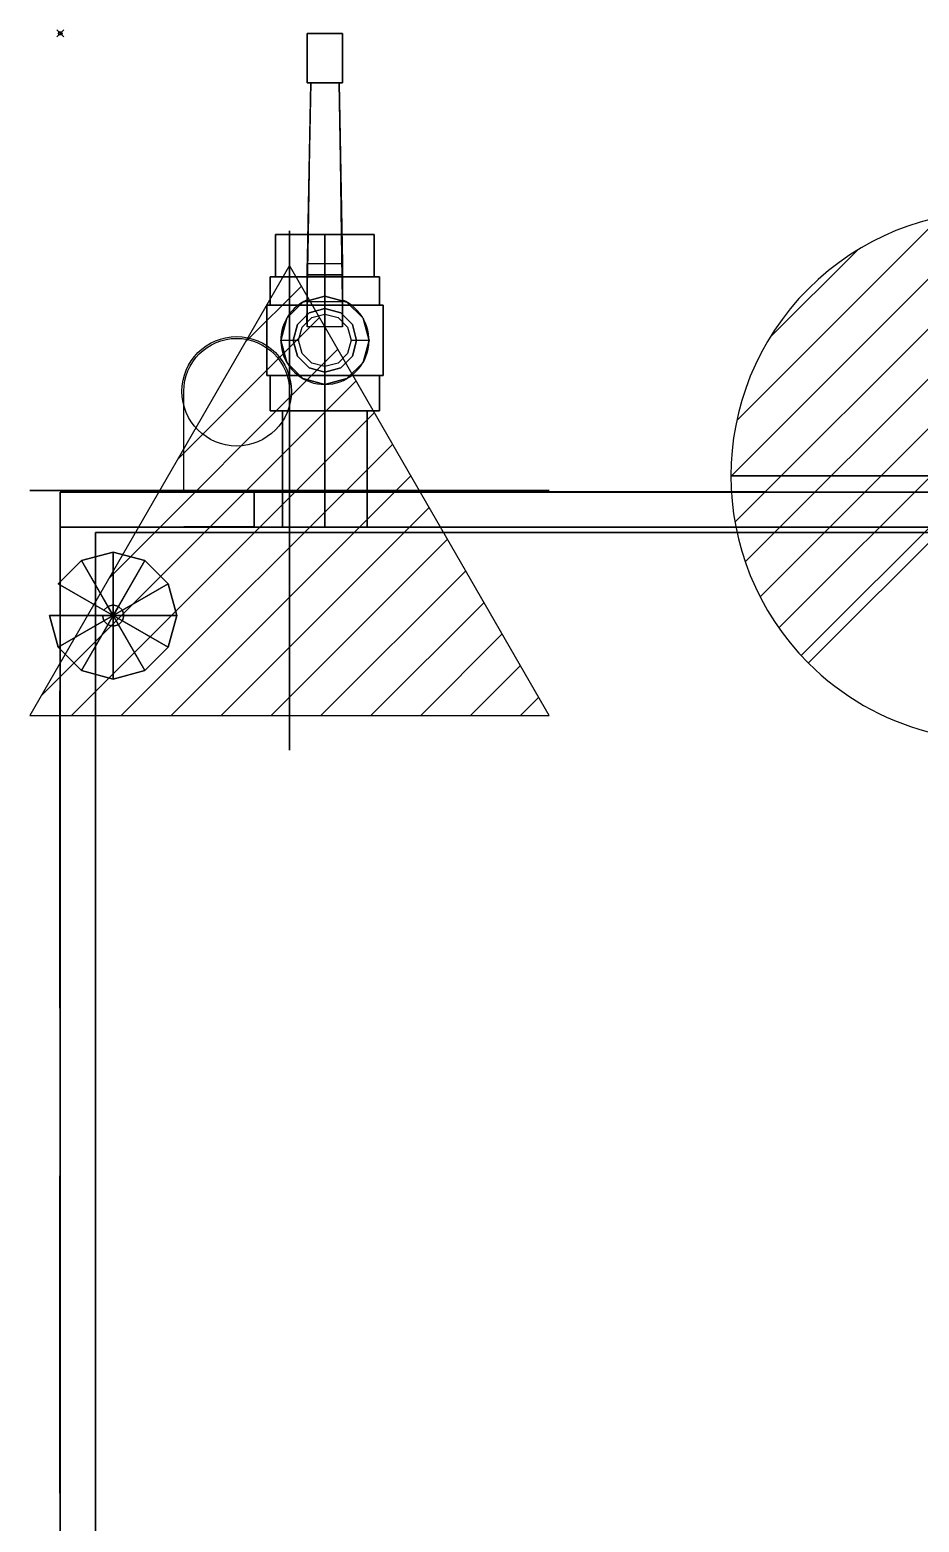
# Model space of a CAD drawing. Extents: x -9 to 501, y -818 to 1.
# Drawn here: x -8.6 to 243.4, y -422 to 1 of the extents above; entities that cross this region are included whole.
import ezdxf

# ---------------------------------------------------------------- set-up
doc = ezdxf.new("R2010")
doc.units = 0
doc.header["$PDMODE"] = 35
for name, color, linetype in [('PQ_200_2D', 1, 'Continuous'), ('PQ_200_3D', 1, 'Continuous'), ('PQ_204_2D', 7, 'Continuous'), ('PQ_204_3D', 7, 'Continuous'), ('PQ_CON_CONDENSATION_INT', 7, 'Continuous'), ('PQ_CON_DRAIN_INT', 7, 'Continuous'), ('PQ_INS_3D', 3, 'Continuous'), ('PQ_RED_3D', 1, 'Continuous')]:
    doc.layers.add(name, color=color, linetype=linetype)

# ---------------------------------------------------------------- blocks, each defined once
blk = doc.blocks.new('*X1')
at = {"color": 0}
for p, q in [((313.993, 2209.039), (321.505, 2216.552)), ((314.108, 2207.74), (322.804, 2216.436)), ((314.158, 2210.619), (319.926, 2216.386)), ((314.399, 2206.617), (323.928, 2216.145)), ((314.821, 2205.625), (324.919, 2215.723)), ((315.101, 2212.976), (317.568, 2215.443)), ((315.354, 2204.743), (325.801, 2215.191)), ((315.985, 2203.96), (326.584, 2214.559))]:
    blk.add_line(p, q, dxfattribs=at)
blk = doc.blocks.new('DRAIN')
blk.add_line((-2.121, -2.121), (2.121, 2.121))
at = {"extrusion": (-1, 0, 0)}
blk.add_line((0, 2.121, -2.121), (0, -2.121, 2.121), dxfattribs=at)
at = {"extrusion": (0, -1, 0)}
blk.add_line((-2.121, 0, -2.121), (2.121, 0, 2.121), dxfattribs=at)
at = {"extrusion": (-1, 0, 0)}
for start, end in [(45, 225), (225, 45)]:
    blk.add_arc((0, 0), 3, start, end, dxfattribs=at)
for start, end in [(45, 225), (225, 45)]:
    blk.add_arc((0, 0), 3, start, end)
at = {"extrusion": (0, -1, 0)}
for start, end in [(45, 225), (225, 45)]:
    blk.add_arc((0, 0), 3, start, end, dxfattribs=at)
at = {"xscale": 0.4000000000000909, "yscale": 0.3999999999999773, "zscale": 0.3999999999999999}
blk.add_blockref('*X1', (-128.597, -883.621), dxfattribs=at)
at = {"extrusion": (-1, 0, 0), "xscale": 0.3999999999999773, "yscale": 0.3999999999999999, "zscale": 0.4000000000000909}
blk.add_blockref('*X1', (-128.597, -883.621), dxfattribs=at)
at = {"extrusion": (0, -1, 0), "xscale": 0.4000000000000909, "yscale": 0.3999999999999999, "zscale": 0.3999999999999773}
blk.add_blockref('*X1', (-128.597, -883.621), dxfattribs=at)
blk = doc.blocks.new('*X3')
at = {"color": 0}
for p, q in [((260.203, 2213.232), (261.778, 2214.807)), ((258.271, 2209.886), (262.296, 2213.91)), ((256.339, 2206.54), (262.813, 2213.014)), ((254.407, 2203.194), (263.331, 2212.117)), ((255.261, 2202.634), (263.849, 2211.221)), ((256.676, 2202.634), (264.366, 2210.324)), ((258.09, 2202.634), (264.884, 2209.428)), ((259.504, 2202.634), (265.402, 2208.531)), ((260.918, 2202.634), (265.919, 2207.634)), ((262.333, 2202.634), (266.437, 2206.738)), ((263.747, 2202.634), (266.954, 2205.841)), ((265.161, 2202.634), (267.472, 2204.945)), ((266.575, 2202.634), (267.99, 2204.048)), ((267.989, 2202.634), (268.507, 2203.152))]:
    blk.add_line(p, q, dxfattribs=at)
blk = doc.blocks.new('CONDENSATION')
at = {"extrusion": (-1, 0, 0)}
blk.add_lwpolyline([(-0.017, 3.741), (-2.961, -1.359), (2.928, -1.359)], close=True, dxfattribs=at)
at = {"elevation": 1.191}
blk.add_lwpolyline([(0, 2.567), (-2.944, -2.533), (2.944, -2.533)], close=True, dxfattribs=at)
at = {"extrusion": (0, -1, 0), "elevation": -0.017}
blk.add_lwpolyline([(0, 3.741), (-2.944, -1.359), (2.944, -1.359)], close=True, dxfattribs=at)
at = {"extrusion": (-1, 0, 0), "xscale": 0.3999999999999773, "yscale": 0.4, "zscale": 0.4000000000000909}
blk.add_blockref('*X3', (-104.595, -882.412), dxfattribs=at)
at = {"xscale": 0.4000000000000909, "yscale": 0.3999999999999773, "zscale": 0.4}
blk.add_blockref('*X3', (-104.578, -883.587, 1.191), dxfattribs=at)
at = {"extrusion": (0, -1, 0), "xscale": 0.4000000000000909, "yscale": 0.4, "zscale": 0.3999999999999773}
blk.add_blockref('*X3', (-104.578, -882.412, -0.017), dxfattribs=at)

msp = doc.modelspace()

# ---------------------------------------------------------------- linework, layer by layer
at = {"layer": 'PQ_200_2D'}
for points in [[(70.31, -57.01), (71, -14), (70, -14), (70, 0), (80, 0), (80, -14), (79, -14.02), (79.63, -57.01)], [(58.5, -89.09), (58.5, -77.01), (59.5, -77.01), (59.5, -69.01), (61, -69.01), (61, -57.01), (70.31, -57.01)], [(79.63, -57.01), (89, -57.01), (89, -69.01), (90.5, -69.01), (90.5, -77.01), (91.5, -77.01), (91.5, -97.01), (90.5, -97.01), (90.5, -107.01), (87, -107.01), (87, -130)]]:
    msp.add_lwpolyline(points, dxfattribs=at)
msp.add_lwpolyline([(35, -130), (35, -101.45), (35, -101.45, -1), (65, -101.45), (65, -130)], format="xyb", dxfattribs=at)
msp.add_lwpolyline([(0, -130), (460, -130), (460, -810), (0, -810)], close=True, dxfattribs=at)
at = {"layer": 'PQ_200_3D'}
for points, invisible_edges in [([(62.88, -69.01, 140), (61, -69.01, 133), (61, -57.01, 133), (62.88, -57.01, 140)], 8), ([(61, -69.01, 133), (62.88, -69.01, 126), (62.88, -57.01, 126), (61, -57.01, 133)], 2), ([(68, -69.01, 145.12), (62.88, -69.01, 140), (62.88, -57.01, 140), (68, -57.01, 145.12)], 10), ([(62.88, -69.01, 126), (68, -69.01, 120.87), (68, -57.01, 120.87), (62.88, -57.01, 126)], 10), ([(75, -69.01, 147), (68, -69.01, 145.12), (68, -57.01, 145.12), (75, -57.01, 147)], 2), ([(68, -69.01, 120.87), (75, -69.01, 119), (75, -57.01, 119), (68, -57.01, 120.87)], 8), ([(82, -69.01, 145.12), (75, -69.01, 147), (75, -57.01, 147), (82, -57.01, 145.12)], 8), ([(75, -69.01, 119), (82, -69.01, 120.87), (82, -57.01, 120.87), (75, -57.01, 119)], 2), ([(87.12, -69.01, 140), (82, -69.01, 145.12), (82, -57.01, 145.12), (87.12, -57.01, 140)], 10), ([(82, -69.01, 120.87), (87.12, -69.01, 126), (87.12, -57.01, 126), (82, -57.01, 120.87)], 10), ([(89, -69.01, 133), (87.12, -69.01, 140), (87.12, -57.01, 140), (89, -57.01, 133)], 2), ([(87.12, -69.01, 126), (89, -69.01, 133), (89, -57.01, 133), (87.12, -57.01, 126)], 8), ([(61.58, -77.01, 140.75), (59.5, -77.01, 133), (59.5, -69.01, 133), (61.58, -69.01, 140.75)], 8), ([(59.5, -77.01, 133), (61.58, -77.01, 125.25), (61.58, -69.01, 125.25), (59.5, -69.01, 133)], 2), ([(61.58, -69.01, 140.75), (59.5, -69.01, 133), (61, -69.01, 133), (62.88, -69.01, 140)], 15), ([(59.5, -69.01, 133), (61.58, -69.01, 125.25), (62.88, -69.01, 126), (61, -69.01, 133)], 15), ([(67.25, -77.01, 146.42), (61.58, -77.01, 140.75), (61.58, -69.01, 140.75), (67.25, -69.01, 146.42)], 10), ([(61.58, -77.01, 125.25), (67.25, -77.01, 119.57), (67.25, -69.01, 119.57), (61.58, -69.01, 125.25)], 10), ([(67.25, -69.01, 146.42), (61.58, -69.01, 140.75), (62.88, -69.01, 140), (68, -69.01, 145.12)], 15), ([(61.58, -69.01, 125.25), (67.25, -69.01, 119.57), (68, -69.01, 120.87), (62.88, -69.01, 126)], 15), ([(75, -77.01, 148.5), (67.25, -77.01, 146.42), (67.25, -69.01, 146.42), (75, -69.01, 148.5)], 2), ([(67.25, -77.01, 119.57), (75, -77.01, 117.5), (75, -69.01, 117.5), (67.25, -69.01, 119.57)], 8), ([(75, -69.01, 148.5), (67.25, -69.01, 146.42), (68, -69.01, 145.12), (75, -69.01, 147)], 15), ([(67.25, -69.01, 119.57), (75, -69.01, 117.5), (75, -69.01, 119), (68, -69.01, 120.87)], 15), ([(82.75, -77.01, 146.42), (75, -77.01, 148.5), (75, -69.01, 148.5), (82.75, -69.01, 146.42)], 8), ([(75, -77.01, 117.5), (82.75, -77.01, 119.57), (82.75, -69.01, 119.57), (75, -69.01, 117.5)], 2), ([(82.75, -69.01, 146.42), (75, -69.01, 148.5), (75, -69.01, 147), (82, -69.01, 145.12)], 15), ([(75, -69.01, 117.5), (82.75, -69.01, 119.57), (82, -69.01, 120.87), (75, -69.01, 119)], 15), ([(88.42, -69.01, 140.75), (82.75, -69.01, 146.42), (82, -69.01, 145.12), (87.12, -69.01, 140)], 15), ([(82.75, -69.01, 119.57), (88.42, -69.01, 125.25), (87.12, -69.01, 126), (82, -69.01, 120.87)], 15), ([(88.42, -77.01, 140.75), (82.75, -77.01, 146.42), (82.75, -69.01, 146.42), (88.42, -69.01, 140.75)], 10), ([(82.75, -77.01, 119.57), (88.42, -77.01, 125.25), (88.42, -69.01, 125.25), (82.75, -69.01, 119.57)], 10), ([(90.5, -69.01, 133), (88.42, -69.01, 140.75), (87.12, -69.01, 140), (89, -69.01, 133)], 15), ([(88.42, -69.01, 125.25), (90.5, -69.01, 133), (89, -69.01, 133), (87.12, -69.01, 126)], 15), ([(90.5, -77.01, 133), (88.42, -77.01, 140.75), (88.42, -69.01, 140.75), (90.5, -69.01, 133)], 2), ([(88.42, -77.01, 125.25), (90.5, -77.01, 133), (90.5, -69.01, 133), (88.42, -69.01, 125.25)], 8), ([(60.71, -97.01, 141.25), (58.5, -97.01, 133), (58.5, -77.01, 133), (60.71, -77.01, 141.25)], 8), ([(58.5, -97.01, 133), (60.71, -97.01, 124.75), (60.71, -77.01, 124.75), (58.5, -77.01, 133)], 2), ([(60.71, -77.01, 141.25), (58.5, -77.01, 133), (59.5, -77.01, 133), (61.58, -77.01, 140.75)], 15), ([(58.5, -77.01, 133), (60.71, -77.01, 124.75), (61.58, -77.01, 125.25), (59.5, -77.01, 133)], 15), ([(66.75, -97.01, 147.29), (60.71, -97.01, 141.25), (60.71, -77.01, 141.25), (66.75, -77.01, 147.29)], 10), ([(60.71, -97.01, 124.75), (66.75, -97.01, 118.71), (66.75, -77.01, 118.71), (60.71, -77.01, 124.75)], 10), ([(66.75, -77.01, 147.29), (60.71, -77.01, 141.25), (61.58, -77.01, 140.75), (67.25, -77.01, 146.42)], 15), ([(60.71, -77.01, 124.75), (66.75, -77.01, 118.71), (67.25, -77.01, 119.57), (61.58, -77.01, 125.25)], 15), ([(75, -97.01, 149.5), (66.75, -97.01, 147.29), (66.75, -77.01, 147.29), (75, -77.01, 149.5)], 2), ([(66.75, -97.01, 118.71), (75, -97.01, 116.5), (75, -77.01, 116.5), (66.75, -77.01, 118.71)], 8), ([(75, -77.01, 149.5), (66.75, -77.01, 147.29), (67.25, -77.01, 146.42), (75, -77.01, 148.5)], 15), ([(66.75, -77.01, 118.71), (75, -77.01, 116.5), (75, -77.01, 117.5), (67.25, -77.01, 119.57)], 15), ([(70.5, -79.22, 142.58), (67.21, -82.51, 142.58), (67.21, -82.51, 152.5), (70.5, -79.22, 152.5)], 10), ([(75, -78.01, 142.58), (70.5, -79.22, 142.58), (70.5, -79.22, 152.5), (75, -78.01, 152.5)], 2), ([(83.25, -97.01, 147.29), (75, -97.01, 149.5), (75, -77.01, 149.5), (83.25, -77.01, 147.29)], 8), ([(75, -97.01, 116.5), (83.25, -97.01, 118.71), (83.25, -77.01, 118.71), (75, -77.01, 116.5)], 2), ([(83.25, -77.01, 147.29), (75, -77.01, 149.5), (75, -77.01, 148.5), (82.75, -77.01, 146.42)], 15), ([(75, -77.01, 116.5), (83.25, -77.01, 118.71), (82.75, -77.01, 119.57), (75, -77.01, 117.5)], 15), ([(79.5, -79.22, 142.58), (75, -78.01, 142.58), (75, -78.01, 152.5), (79.5, -79.22, 152.5)], 8), ([(82.79, -82.51, 142.58), (79.5, -79.22, 142.58), (79.5, -79.22, 152.5), (82.79, -82.51, 152.5)], 10), ([(89.29, -77.01, 141.25), (83.25, -77.01, 147.29), (82.75, -77.01, 146.42), (88.42, -77.01, 140.75)], 15), ([(83.25, -77.01, 118.71), (89.29, -77.01, 124.75), (88.42, -77.01, 125.25), (82.75, -77.01, 119.57)], 15), ([(89.29, -97.01, 141.25), (83.25, -97.01, 147.29), (83.25, -77.01, 147.29), (89.29, -77.01, 141.25)], 10), ([(83.25, -97.01, 118.71), (89.29, -97.01, 124.75), (89.29, -77.01, 124.75), (83.25, -77.01, 118.71)], 10), ([(91.5, -77.01, 133), (89.29, -77.01, 141.25), (88.42, -77.01, 140.75), (90.5, -77.01, 133)], 15), ([(89.29, -77.01, 124.75), (91.5, -77.01, 133), (90.5, -77.01, 133), (88.42, -77.01, 125.25)], 15), ([(91.5, -97.01, 133), (89.29, -97.01, 141.25), (89.29, -77.01, 141.25), (91.5, -77.01, 133)], 2), ([(89.29, -97.01, 124.75), (91.5, -97.01, 133), (91.5, -77.01, 133), (89.29, -77.01, 124.75)], 8), ([(67.21, -82.51, 142.58), (66, -87.01, 142.58), (66, -87.01, 152.5), (67.21, -82.51, 152.5)], 8), ([(84, -87.01, 142.58), (82.79, -82.51, 142.58), (82.79, -82.51, 152.5), (84, -87.01, 152.5)], 2), ([(66, -87.01, 142.58), (67.21, -91.51, 142.58), (67.21, -91.51, 152.5), (66, -87.01, 152.5)], 2), ([(82.79, -91.51, 142.58), (84, -87.01, 142.58), (84, -87.01, 152.5), (82.79, -91.51, 152.5)], 8), ([(67.21, -91.51, 142.58), (70.5, -94.81, 142.58), (70.5, -94.81, 152.5), (67.21, -91.51, 152.5)], 10), ([(79.5, -94.81, 142.58), (82.79, -91.51, 142.58), (82.79, -91.51, 152.5), (79.5, -94.81, 152.5)], 10), ([(61.58, -97.01, 140.75), (59.5, -97.01, 133), (58.5, -97.01, 133), (60.71, -97.01, 141.25)], 15), ([(59.5, -97.01, 133), (61.58, -97.01, 125.25), (60.71, -97.01, 124.75), (58.5, -97.01, 133)], 15), ([(61.58, -107.01, 140.75), (59.5, -107.01, 133), (59.5, -97.01, 133), (61.58, -97.01, 140.75)], 8), ([(59.5, -107.01, 133), (61.58, -107.01, 125.25), (61.58, -97.01, 125.25), (59.5, -97.01, 133)], 2), ([(67.25, -97.01, 146.42), (61.58, -97.01, 140.75), (60.71, -97.01, 141.25), (66.75, -97.01, 147.29)], 15), ([(61.58, -97.01, 125.25), (67.25, -97.01, 119.57), (66.75, -97.01, 118.71), (60.71, -97.01, 124.75)], 15), ([(67.25, -107.01, 146.42), (61.58, -107.01, 140.75), (61.58, -97.01, 140.75), (67.25, -97.01, 146.42)], 10), ([(61.58, -107.01, 125.25), (67.25, -107.01, 119.57), (67.25, -97.01, 119.57), (61.58, -97.01, 125.25)], 10), ([(75, -97.01, 148.5), (67.25, -97.01, 146.42), (66.75, -97.01, 147.29), (75, -97.01, 149.5)], 15), ([(67.25, -97.01, 119.57), (75, -97.01, 117.5), (75, -97.01, 116.5), (66.75, -97.01, 118.71)], 15), ([(75, -107.01, 148.5), (67.25, -107.01, 146.42), (67.25, -97.01, 146.42), (75, -97.01, 148.5)], 2), ([(67.25, -107.01, 119.57), (75, -107.01, 117.5), (75, -97.01, 117.5), (67.25, -97.01, 119.57)], 8), ([(70.5, -94.81, 142.58), (75, -96.01, 142.58), (75, -96.01, 152.5), (70.5, -94.81, 152.5)], 8), ([(75, -96.01, 142.58), (79.5, -94.81, 142.58), (79.5, -94.81, 152.5), (75, -96.01, 152.5)], 2), ([(82.75, -107.01, 146.42), (75, -107.01, 148.5), (75, -97.01, 148.5), (82.75, -97.01, 146.42)], 8), ([(75, -107.01, 117.5), (82.75, -107.01, 119.57), (82.75, -97.01, 119.57), (75, -97.01, 117.5)], 2), ([(82.75, -97.01, 146.42), (75, -97.01, 148.5), (75, -97.01, 149.5), (83.25, -97.01, 147.29)], 15), ([(75, -97.01, 117.5), (82.75, -97.01, 119.57), (83.25, -97.01, 118.71), (75, -97.01, 116.5)], 15), ([(88.42, -107.01, 140.75), (82.75, -107.01, 146.42), (82.75, -97.01, 146.42), (88.42, -97.01, 140.75)], 10), ([(82.75, -107.01, 119.57), (88.42, -107.01, 125.25), (88.42, -97.01, 125.25), (82.75, -97.01, 119.57)], 10), ([(88.42, -97.01, 140.75), (82.75, -97.01, 146.42), (83.25, -97.01, 147.29), (89.29, -97.01, 141.25)], 15), ([(82.75, -97.01, 119.57), (88.42, -97.01, 125.25), (89.29, -97.01, 124.75), (83.25, -97.01, 118.71)], 15), ([(90.5, -107.01, 133), (88.42, -107.01, 140.75), (88.42, -97.01, 140.75), (90.5, -97.01, 133)], 2), ([(88.42, -107.01, 125.25), (90.5, -107.01, 133), (90.5, -97.01, 133), (88.42, -97.01, 125.25)], 8), ([(90.5, -97.01, 133), (88.42, -97.01, 140.75), (89.29, -97.01, 141.25), (91.5, -97.01, 133)], 15), ([(88.42, -97.01, 125.25), (90.5, -97.01, 133), (91.5, -97.01, 133), (89.29, -97.01, 124.75)], 15), ([(64.61, -107.01, 139), (63, -107.01, 133), (59.5, -107.01, 133), (61.58, -107.01, 140.75)], 15), ([(63, -107.01, 133), (64.61, -107.01, 127), (61.58, -107.01, 125.25), (59.5, -107.01, 133)], 15), ([(69, -107.01, 143.39), (64.61, -107.01, 139), (61.58, -107.01, 140.75), (67.25, -107.01, 146.42)], 15), ([(64.61, -107.01, 127), (69, -107.01, 122.61), (67.25, -107.01, 119.57), (61.58, -107.01, 125.25)], 15), ([(64.61, -140, 139), (63, -140, 133), (63, -107.01, 133), (64.61, -107.01, 139)], 8), ([(63, -140, 133), (64.61, -140, 127), (64.61, -107.01, 127), (63, -107.01, 133)], 2), ([(69, -140, 143.39), (64.61, -140, 139), (64.61, -107.01, 139), (69, -107.01, 143.39)], 10), ([(64.61, -140, 127), (69, -140, 122.61), (69, -107.01, 122.61), (64.61, -107.01, 127)], 10), ([(75, -107.01, 145), (69, -107.01, 143.39), (67.25, -107.01, 146.42), (75, -107.01, 148.5)], 15), ([(69, -107.01, 122.61), (75, -107.01, 121), (75, -107.01, 117.5), (67.25, -107.01, 119.57)], 15), ([(75, -140, 145), (69, -140, 143.39), (69, -107.01, 143.39), (75, -107.01, 145)], 2), ([(69, -140, 122.61), (75, -140, 121), (75, -107.01, 121), (69, -107.01, 122.61)], 8), ([(81, -140, 143.39), (75, -140, 145), (75, -107.01, 145), (81, -107.01, 143.39)], 8), ([(75, -140, 121), (81, -140, 122.61), (81, -107.01, 122.61), (75, -107.01, 121)], 2), ([(81, -107.01, 143.39), (75, -107.01, 145), (75, -107.01, 148.5), (82.75, -107.01, 146.42)], 15), ([(75, -107.01, 121), (81, -107.01, 122.61), (82.75, -107.01, 119.57), (75, -107.01, 117.5)], 15), ([(85.39, -140, 139), (81, -140, 143.39), (81, -107.01, 143.39), (85.39, -107.01, 139)], 10), ([(81, -140, 122.61), (85.39, -140, 127), (85.39, -107.01, 127), (81, -107.01, 122.61)], 10), ([(85.39, -107.01, 139), (81, -107.01, 143.39), (82.75, -107.01, 146.42), (88.42, -107.01, 140.75)], 15), ([(81, -107.01, 122.61), (85.39, -107.01, 127), (88.42, -107.01, 125.25), (82.75, -107.01, 119.57)], 15), ([(87, -140, 133), (85.39, -140, 139), (85.39, -107.01, 139), (87, -107.01, 133)], 2), ([(85.39, -140, 127), (87, -140, 133), (87, -107.01, 133), (85.39, -107.01, 127)], 8), ([(87, -107.01, 133), (85.39, -107.01, 139), (88.42, -107.01, 140.75), (90.5, -107.01, 133)], 15), ([(85.39, -107.01, 127), (87, -107.01, 133), (90.5, -107.01, 133), (88.42, -107.01, 125.25)], 15), ([(0, -810, 785), (0, -130, 785), (0, -130, 1170), (0, -810, 1170)], 1), ([(0, -140, 770), (0, -140, 785), (0, -800, 785), (0, -800, 770)], 2)]:
    msp.add_3dface(points, dxfattribs=dict(at, invisible_edges=invisible_edges))
for points in [[(0, -130, 785), (0, -140, 785), (460, -140, 785), (460, -130, 785)], [(0, -130, 785), (0, -130, 1170), (460, -130, 1170), (460, -130, 785)], [(0, -130, 1170), (460, -130, 1170), (460, -810, 1170), (0, -810, 1170)], [(0, -140, 20), (0, -800, 20), (0, -800, 770), (0, -140, 770)], [(0, -140, 20), (460, -140, 20), (460, -800, 20), (0, -800, 20)], [(0, -140, 20), (0, -140, 770), (460, -140, 770), (460, -140, 20)], [(0, -140, 785), (0, -140, 770), (460, -140, 770), (460, -140, 785)], [(35, -139.9, 770), (55, -139.9, 770), (55, -139.9, 70), (35, -139.9, 70)]]:
    msp.add_3dface(points, dxfattribs=at)
at = {"layer": 'PQ_204_2D'}
for p, q in [((61, -69.01), (70.12, -69.01)), ((79.81, -69.01), (89, -69.01)), ((59.5, -77.01), (67.5, -77.01)), ((82.5, -77.01), (90.5, -77.01)), ((67.5, -97.01), (64.33, -97.01)), ((90.5, -97.01), (82.5, -97.01)), ((87, -107.01), (65, -107.01))]:
    msp.add_line(p, q, dxfattribs=at)
for points in [[(69.92, -81.9), (70.31, -57.01)], [(79.63, -57.01), (80, -81.82)]]:
    msp.add_lwpolyline(points, dxfattribs=at)
msp.add_lwpolyline([(380, -141.5), (10, -141.5), (10, -798.5), (380, -798.5)], close=True, dxfattribs=at)
msp.add_arc((75, -87.01), 12.5, 113.4927, 66.8859, dxfattribs=at)
at = {"layer": 'PQ_204_3D', "extrusion": (1.83697e-16, 1, 0)}
for p, q in [((200, -129.9, 740), (110, -129.9, 740)), ((200, -129.9, 730), (110, -129.9, 730)), ((200, -129.9, 720), (110, -129.9, 720)), ((200, -129.9, 710), (110, -129.9, 710)), ((200, -129.9, 700), (110, -129.9, 700)), ((200, -129.9, 690), (110, -129.9, 690)), ((200, -129.9, 680), (110, -129.9, 680)), ((200, -129.9, 670), (110, -129.9, 670)), ((200, -129.9, 660), (110, -129.9, 660)), ((200, -129.9, 650), (110, -129.9, 650)), ((200, -129.9, 640), (110, -129.9, 640)), ((200, -129.9, 630), (110, -129.9, 630)), ((200, -129.9, 620), (110, -129.9, 620)), ((200, -129.9, 610), (110, -129.9, 610)), ((200, -129.9, 600), (110, -129.9, 600)), ((200, -129.9, 590), (110, -129.9, 590)), ((200, -129.9, 580), (110, -129.9, 580)), ((200, -129.9, 570), (110, -129.9, 570)), ((200, -129.9, 560), (110, -129.9, 560))]:
    msp.add_line(p, q, dxfattribs=at)
at = {"layer": 'PQ_204_3D', "extrusion": (-1, 0, 0)}
for p, q in [((-0.1, -186.32, 737.44), (-0.1, -276.32, 737.44)), ((-0.1, -186.32, 727.44), (-0.1, -276.32, 727.44)), ((-0.1, -186.32, 717.44), (-0.1, -276.32, 717.44)), ((-0.1, -186.32, 707.44), (-0.1, -276.32, 707.44)), ((-0.1, -186.32, 697.44), (-0.1, -276.32, 697.44)), ((-0.1, -186.32, 687.44), (-0.1, -276.32, 687.44)), ((-0.1, -186.32, 677.44), (-0.1, -276.32, 677.44)), ((-0.1, -186.32, 667.44), (-0.1, -276.32, 667.44)), ((-0.1, -186.32, 657.44), (-0.1, -276.32, 657.44)), ((-0.1, -186.32, 647.44), (-0.1, -276.32, 647.44)), ((-0.1, -186.32, 637.44), (-0.1, -276.32, 637.44)), ((-0.1, -186.32, 627.44), (-0.1, -276.32, 627.44)), ((-0.1, -186.32, 617.44), (-0.1, -276.32, 617.44)), ((-0.1, -186.32, 607.44), (-0.1, -276.32, 607.44)), ((-0.1, -186.32, 597.44), (-0.1, -276.32, 597.44)), ((-0.1, -186.32, 587.44), (-0.1, -276.32, 587.44)), ((-0.1, -186.32, 577.44), (-0.1, -276.32, 577.44)), ((-0.1, -186.32, 567.44), (-0.1, -276.32, 567.44)), ((-0.1, -186.32, 557.44), (-0.1, -276.32, 557.44)), ((-0.1, -323.77, 737.44), (-0.1, -413.77, 737.44)), ((-0.1, -323.77, 727.44), (-0.1, -413.77, 727.44)), ((-0.1, -323.77, 717.44), (-0.1, -413.77, 717.44)), ((-0.1, -323.77, 707.44), (-0.1, -413.77, 707.44)), ((-0.1, -323.77, 697.44), (-0.1, -413.77, 697.44)), ((-0.1, -323.77, 687.44), (-0.1, -413.77, 687.44)), ((-0.1, -323.77, 677.44), (-0.1, -413.77, 677.44)), ((-0.1, -323.77, 667.44), (-0.1, -413.77, 667.44)), ((-0.1, -323.77, 657.44), (-0.1, -413.77, 657.44)), ((-0.1, -323.77, 647.44), (-0.1, -413.77, 647.44)), ((-0.1, -323.77, 637.44), (-0.1, -413.77, 637.44)), ((-0.1, -323.77, 627.44), (-0.1, -413.77, 627.44)), ((-0.1, -323.77, 617.44), (-0.1, -413.77, 617.44)), ((-0.1, -323.77, 607.44), (-0.1, -413.77, 607.44)), ((-0.1, -323.77, 597.44), (-0.1, -413.77, 597.44)), ((-0.1, -323.77, 587.44), (-0.1, -413.77, 587.44)), ((-0.1, -323.77, 577.44), (-0.1, -413.77, 577.44)), ((-0.1, -323.77, 567.44), (-0.1, -413.77, 567.44)), ((-0.1, -323.77, 557.44), (-0.1, -413.77, 557.44))]:
    msp.add_line(p, q, dxfattribs=at)
at = {"layer": 'PQ_204_3D', "extrusion": (1.83697e-16, 1, 0), "elevation": -129.9}
msp.add_lwpolyline([(-200, 750), (-110, 750), (-110, 550), (-200, 550)], close=True, dxfattribs=at)
at = {"layer": 'PQ_204_3D', "extrusion": (-1, 0, 0), "elevation": 0.1}
for points in [[(186.32, 747.44), (276.32, 747.44), (276.32, 547.44), (186.32, 547.44)], [(323.77, 747.44), (413.77, 747.44), (413.77, 547.44), (323.77, 547.44)]]:
    msp.add_lwpolyline(points, close=True, dxfattribs=at)
at = {"layer": 'PQ_204_3D'}
for centre in [(50, -101.45, 1021.35), (50, -101.45, 1026.35), (50, -101.45, 1031.35), (50, -101.45, 1036.35)]:
    msp.add_circle(centre, 15.5, dxfattribs=at)
at = {"layer": 'PQ_INS_3D'}
msp.add_point((0, 0), dxfattribs=at)
at = {"layer": 'PQ_RED_3D'}
for points in [[(70, -14, 175.95), (70, 0, 175.95), (70, 0, 183.95), (70, -14, 183.95)], [(70, 0, 175.95), (70, 0, 183.95), (80, 0, 183.95), (80, 0, 175.95)], [(70, 0, 183.95), (80, 0, 183.95), (80, -14, 183.95), (70, -14, 183.95)], [(70, 0, 175.95), (80, 0, 175.95), (80, -14, 175.95), (70, -14, 175.95)], [(80, -14, 175.95), (80, 0, 175.95), (80, 0, 183.95), (80, -14, 183.95)], [(70, -65.23, 175.95), (70, -68.47, 181.95), (71, -14, 181.95), (71, -14, 175.95)], [(70, -14, 175.95), (70, -14, 183.95), (80, -14, 183.95), (80, -14, 175.95)], [(71, -14, 181.95), (79, -14, 181.95), (80, -68.47, 181.95), (70, -68.47, 181.95)], [(70, -65.23, 175.95), (80, -65.23, 175.95), (79, -14, 175.95), (71, -14, 175.95)], [(80, -65.23, 175.95), (80, -68.47, 181.95), (79, -14, 181.95), (79, -14, 175.95)], [(70, -76.06, 166.09), (70, -83.19, 173.24), (70, -68.47, 181.95), (70, -65.23, 175.95)], [(70, -76.06, 166.09), (70, -65.23, 175.95), (80, -65.23, 175.95), (80, -76.06, 166.09)], [(80, -76.06, 166.09), (80, -83.19, 173.24), (80, -68.47, 181.95), (80, -65.23, 175.95)], [(70, -68.47, 181.95), (80, -68.47, 181.95), (80, -83.19, 173.24), (70, -83.19, 173.24)]]:
    msp.add_3dface(points, dxfattribs=at)
for points, invisible_edges in [([(75, -78.01, 152.5), (70.5, -79.22, 152.5), (68.75, -76.19, 152.5), (75, -74.51, 152.5)], 15), ([(75, -74.51, 152.5), (68.75, -76.19, 152.5), (68.75, -76.19, 167.5), (75, -74.51, 167.5)], 2), ([(75, -74.51, 167.5), (68.75, -76.19, 167.5), (71.28, -80.54, 175.5), (75, -79.54, 175.5)], 2), ([(79.5, -79.22, 152.5), (75, -78.01, 152.5), (75, -74.51, 152.5), (81.25, -76.19, 152.5)], 15), ([(81.25, -76.19, 152.5), (75, -74.51, 152.5), (75, -74.51, 167.5), (81.25, -76.19, 167.5)], 8), ([(81.25, -76.19, 167.5), (75, -74.51, 167.5), (75, -79.54, 175.5), (78.72, -80.54, 175.5)], 8), ([(70.5, -79.22, 152.5), (67.21, -82.51, 152.5), (64.17, -80.76, 152.5), (68.75, -76.19, 152.5)], 15), ([(68.75, -76.19, 152.5), (64.17, -80.76, 152.5), (64.17, -80.76, 167.5), (68.75, -76.19, 167.5)], 10), ([(68.75, -76.19, 167.5), (64.17, -80.76, 167.5), (68.55, -83.27, 175.5), (71.28, -80.54, 175.5)], 10), ([(75, -79.54, 175.5), (71.28, -80.54, 175.5), (75, -86.99, 175.5)], 15), ([(78.72, -80.54, 175.5), (75, -79.54, 175.5), (75, -86.99, 175.5)], 15), ([(85.83, -80.76, 167.5), (81.25, -76.19, 167.5), (78.72, -80.54, 175.5), (81.45, -83.27, 175.5)], 10), ([(82.79, -82.51, 152.5), (79.5, -79.22, 152.5), (81.25, -76.19, 152.5), (85.83, -80.76, 152.5)], 15), ([(85.83, -80.76, 152.5), (81.25, -76.19, 152.5), (81.25, -76.19, 167.5), (85.83, -80.76, 167.5)], 10), ([(67.21, -82.51, 152.5), (66, -87.01, 152.5), (62.5, -87.01, 152.5), (64.17, -80.76, 152.5)], 15), ([(64.17, -80.76, 152.5), (62.5, -87.01, 152.5), (62.5, -87.01, 167.5), (64.17, -80.76, 167.5)], 8), ([(64.17, -80.76, 167.5), (62.5, -87.01, 167.5), (67.56, -86.99, 175.5), (68.55, -83.27, 175.5)], 8), ([(68.55, -83.27, 175.5), (67.56, -86.99, 175.5), (75, -86.99, 175.5)], 15), ([(71.28, -80.54, 175.5), (68.55, -83.27, 175.5), (75, -86.99, 175.5)], 15), ([(81.45, -83.27, 175.5), (78.72, -80.54, 175.5), (75, -86.99, 175.5)], 15), ([(82.44, -86.99, 175.5), (81.45, -83.27, 175.5), (75, -86.99, 175.5)], 15), ([(87.5, -87.01, 167.5), (85.83, -80.76, 167.5), (81.45, -83.27, 175.5), (82.44, -86.99, 175.5)], 2), ([(84, -87.01, 152.5), (82.79, -82.51, 152.5), (85.83, -80.76, 152.5), (87.5, -87.01, 152.5)], 15), ([(87.5, -87.01, 152.5), (85.83, -80.76, 152.5), (85.83, -80.76, 167.5), (87.5, -87.01, 167.5)], 2), ([(62.5, -87.01, 167.5), (64.17, -93.26, 167.5), (68.55, -90.71, 175.5), (67.56, -86.99, 175.5)], 2), ([(66, -87.01, 152.5), (67.21, -91.51, 152.5), (64.17, -93.26, 152.5), (62.5, -87.01, 152.5)], 15), ([(62.5, -87.01, 152.5), (64.17, -93.26, 152.5), (64.17, -93.26, 167.5), (62.5, -87.01, 167.5)], 2), ([(67.56, -86.99, 175.5), (68.55, -90.71, 175.5), (75, -86.99, 175.5)], 15), ([(68.55, -90.71, 175.5), (71.28, -93.44, 175.5), (75, -86.99, 175.5)], 15), ([(71.28, -93.44, 175.5), (75, -94.43, 175.5), (75, -86.99, 175.5)], 15), ([(75, -94.43, 175.5), (78.72, -93.44, 175.5), (75, -86.99, 175.5)], 15), ([(78.72, -93.44, 175.5), (81.45, -90.71, 175.5), (75, -86.99, 175.5)], 15), ([(81.45, -90.71, 175.5), (82.44, -86.99, 175.5), (75, -86.99, 175.5)], 15), ([(85.83, -93.26, 167.5), (87.5, -87.01, 167.5), (82.44, -86.99, 175.5), (81.45, -90.71, 175.5)], 8), ([(82.79, -91.51, 152.5), (84, -87.01, 152.5), (87.5, -87.01, 152.5), (85.83, -93.26, 152.5)], 15), ([(85.83, -93.26, 152.5), (87.5, -87.01, 152.5), (87.5, -87.01, 167.5), (85.83, -93.26, 167.5)], 8), ([(64.17, -93.26, 167.5), (68.75, -97.84, 167.5), (71.28, -93.44, 175.5), (68.55, -90.71, 175.5)], 10), ([(67.21, -91.51, 152.5), (70.5, -94.81, 152.5), (68.75, -97.84, 152.5), (64.17, -93.26, 152.5)], 15), ([(81.25, -97.84, 167.5), (85.83, -93.26, 167.5), (81.45, -90.71, 175.5), (78.72, -93.44, 175.5)], 10), ([(79.5, -94.81, 152.5), (82.79, -91.51, 152.5), (85.83, -93.26, 152.5), (81.25, -97.84, 152.5)], 15), ([(64.17, -93.26, 152.5), (68.75, -97.84, 152.5), (68.75, -97.84, 167.5), (64.17, -93.26, 167.5)], 10), ([(68.75, -97.84, 167.5), (75, -99.51, 167.5), (75, -94.43, 175.5), (71.28, -93.44, 175.5)], 8), ([(70.5, -94.81, 152.5), (75, -96.01, 152.5), (75, -99.51, 152.5), (68.75, -97.84, 152.5)], 15), ([(75, -99.51, 167.5), (81.25, -97.84, 167.5), (78.72, -93.44, 175.5), (75, -94.43, 175.5)], 2), ([(75, -96.01, 152.5), (79.5, -94.81, 152.5), (81.25, -97.84, 152.5), (75, -99.51, 152.5)], 15), ([(81.25, -97.84, 152.5), (85.83, -93.26, 152.5), (85.83, -93.26, 167.5), (81.25, -97.84, 167.5)], 10), ([(68.75, -97.84, 152.5), (75, -99.51, 152.5), (75, -99.51, 167.5), (68.75, -97.84, 167.5)], 8), ([(75, -99.51, 152.5), (81.25, -97.84, 152.5), (81.25, -97.84, 167.5), (75, -99.51, 167.5)], 2)]:
    msp.add_3dface(points, dxfattribs=dict(at, invisible_edges=invisible_edges))

# ---------------------------------------------------------------- block references
at = {"layer": 'PQ_CON_CONDENSATION_INT', "xscale": 25, "yscale": 25, "zscale": 25}
msp.add_blockref('CONDENSATION', (65, -130), dxfattribs=at)
at = {"layer": 'PQ_CON_DRAIN_INT', "xscale": 25, "yscale": 25, "zscale": 25}
msp.add_blockref('DRAIN', (265.04, -125.42), dxfattribs=at)

# ---------------------------------------------------------------- meshes
at = {"layer": 'PQ_200_3D'}
mesh = msp.add_polyface(dxfattribs=at)
corners = [(55, -140, 70), (405, -140, 70), (405, -130, 70), (55, -130, 70), (55, -140, 770), (405, -140, 770), (405, -130, 770), (55, -130, 770)]
mesh.append_faces([[corners[k] for k in face] for face in [(0, 3, 2, 1), (4, 5, 6, 7), (0, 1, 5, 4), (3, 7, 6, 2), (0, 4, 7, 3), (1, 2, 6, 5)]])
mesh = msp.add_polyface(dxfattribs=at)
corners = [(10, -798.5, 1170), (380, -798.5, 1170), (380, -141.5, 1170), (10, -141.5, 1170), (10, -798.5, 1180), (380, -798.5, 1180), (380, -141.5, 1180), (10, -141.5, 1180)]
mesh.append_faces([[corners[k] for k in face] for face in [(0, 3, 2, 1), (4, 5, 6, 7), (0, 1, 5, 4), (3, 7, 6, 2), (0, 4, 7, 3), (1, 2, 6, 5)]])
at = {"layer": 'PQ_204_3D'}
mesh = msp.add_polymesh((12, 6), dxfattribs=dict(at, m_close=True))
for k, corner in enumerate([(15, -165), (-3, -165), (-3, -165, 5), (12, -165, 12), (12, -165, 20), (15, -165, 20), (15, -165), (-0.59, -174), (-0.59, -174, 5), (12.4, -166.5, 12), (12.4, -166.5, 20), (15, -165, 20), (15, -165), (6, -180.59), (6, -180.59, 5), (13.5, -167.6, 12), (13.5, -167.6, 20), (15, -165, 20), (15, -165), (15, -183), (15, -183, 5), (15, -168, 12), (15, -168, 20), (15, -165, 20), (15, -165), (24, -180.59), (24, -180.59, 5), (16.5, -167.6, 12), (16.5, -167.6, 20), (15, -165, 20), (15, -165), (30.59, -174), (30.59, -174, 5), (17.6, -166.5, 12), (17.6, -166.5, 20), (15, -165, 20), (15, -165), (33, -165), (33, -165, 5), (18, -165, 12), (18, -165, 20), (15, -165, 20), (15, -165), (30.59, -156), (30.59, -156, 5), (17.6, -163.5, 12), (17.6, -163.5, 20), (15, -165, 20), (15, -165), (24, -149.41), (24, -149.41, 5), (16.5, -162.4, 12), (16.5, -162.4, 20), (15, -165, 20), (15, -165), (15, -147), (15, -147, 5), (15, -162, 12), (15, -162, 20), (15, -165, 20), (15, -165), (6, -149.41), (6, -149.41, 5), (13.5, -162.4, 12), (13.5, -162.4, 20), (15, -165, 20), (15, -165), (-0.59, -156), (-0.59, -156, 5), (12.4, -163.5, 12), (12.4, -163.5, 20), (15, -165, 20)]):
    mesh.set_mesh_vertex(divmod(k, 6), corner)

doc.saveas('drawing.dxf')
